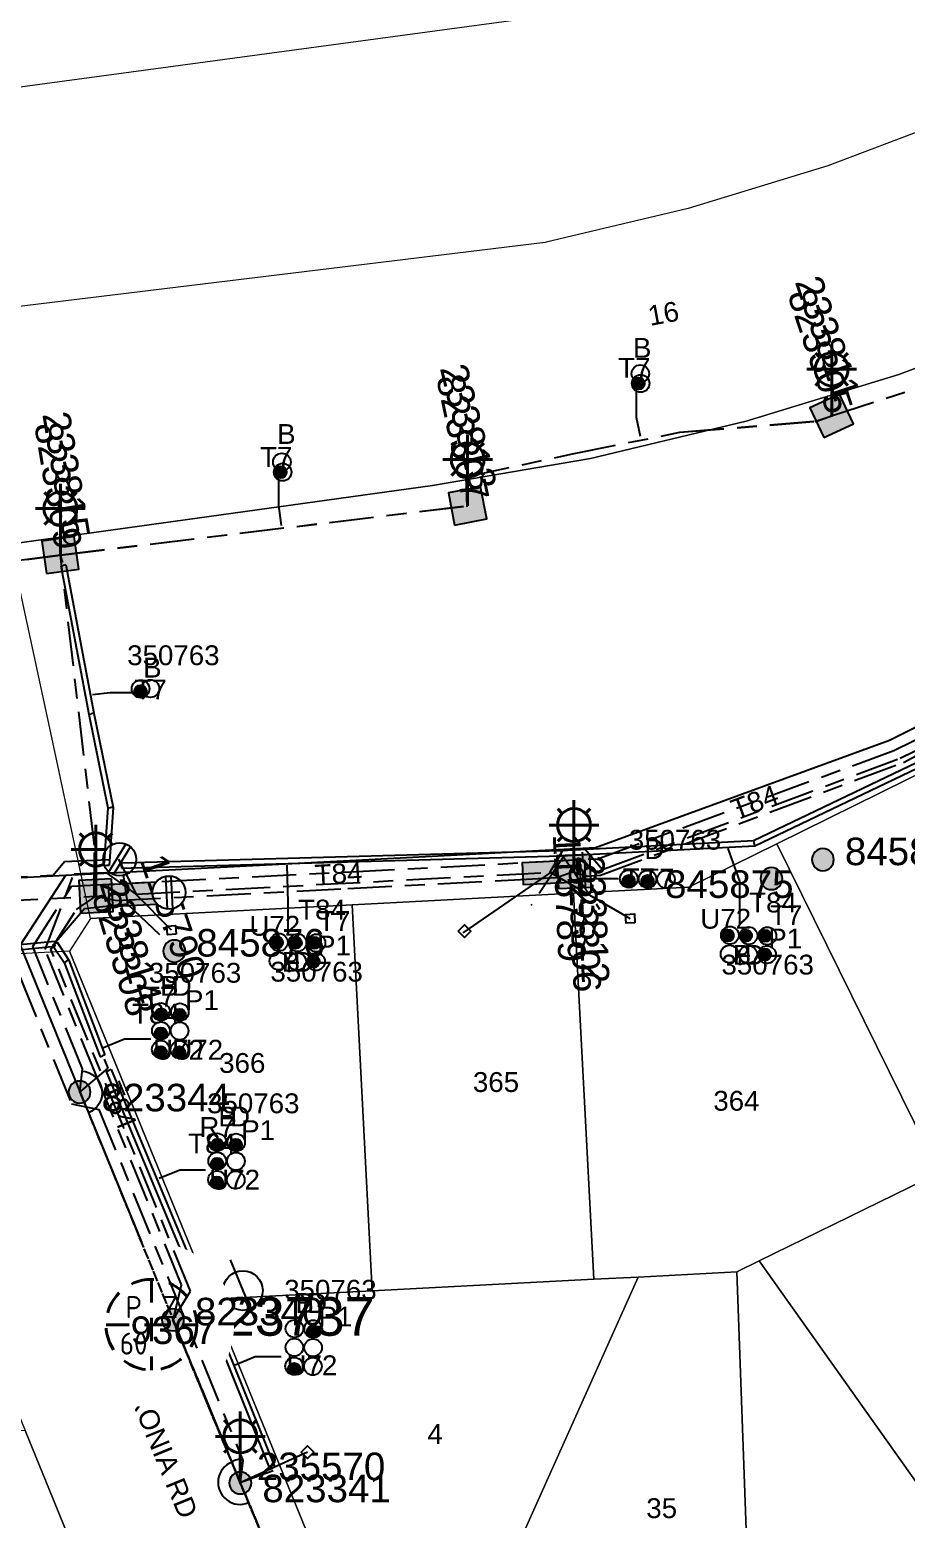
# Model space of a CAD drawing. Header units: metres. Extents: x 259786 to 261372, y 6264838 to 6265913.
# Drawn here: x 260282.4 to 260361.9, y 6265319.4 to 6265454.5 of the extents above; entities that cross this region are included whole.
import ezdxf
from ezdxf.enums import TextEntityAlignment as Align

# ---------------------------------------------------------------- set-up
doc = ezdxf.new("R2010")
doc.units = ezdxf.units.M
for name, pattern in [('Cable Exist OH', [1, 1, 0]), ('Cable Exist UG', [8.2, 4, -1.2, 1.8, -1.2]), ('Dash', [5, 3, -2])]:
    doc.linetypes.add(name, pattern=pattern)
doc.layers.get('0').update_dxf_attribs({"color": 6})
doc.layers.add('Cadastre Land Parcels_SP_EXT', color=9, linetype='Continuous', lineweight=5)
doc.layers.add('Cadastre Roads_SP_EXT', color=9, linetype='Continuous', lineweight=5)
for name, color, linetype in [('Duct_SP_EXT', 7, 'Continuous'), ('Equip_LV_EXT', 7, 'Continuous'), ('Equip_SL_EXT', 7, 'Continuous'), ('Equip_SP_HV_EXT', 7, 'Continuous'), ('Equip_SP_SL_EXT', 7, 'Continuous'), ('Mains_HV_EXT', 7, 'Continuous'), ('Mains_LV_EXT', 7, 'Continuous'), ('Mains_SL_EXT', 7, 'Continuous'), ('Services_SP_EXT', 7, 'Continuous'), ('SupportsOH_SP_TR_HV_LV_SL_EXT', 7, 'Continuous'), ('SupportsUG_SP_LV_EXT', 7, 'Continuous'), ('SupportsUG_SP_LV_SL_EXT', 7, 'Continuous'), ('Trench_SP_EXT', 7, 'Continuous')]:
    doc.layers.add(name, color=color, linetype=linetype)
doc.styles.add('COLUMN_LABEL', font='arial.ttf')
doc.styles.add('HVSW_LABEL', font='arial.ttf')
doc.styles.add('iecARIAL', font='arial.ttf', dxfattribs={"height": 2})
doc.styles.add('IESYMBOL1', font='isocp.shx')
doc.styles.add('POLE_LABEL', font='arial.ttf')
doc.styles.add('SLCP_LABEL', font='arial.ttf', dxfattribs={"height": 3.5})
doc.styles.get("Standard").update_dxf_attribs({"font": 'arial.ttf'})
doc.linetypes.add('Cable E UG', pattern='A,6,-0.5,["E",Standard,S=1.7,R=0,X=0.5,Y=-1],-2.9', length=9.4)

# ---------------------------------------------------------------- blocks, each defined once
blk = doc.blocks.new('COLUMN_EXT')
blk.add_hatch(color=256).paths.add_polyline_path([(-1.49, 1.48), (-1.49, -1.49), (1.48, -1.49), (1.48, 1.48)])
blk.add_lwpolyline([(-1.49, -1.49), (1.48, -1.49), (1.48, 1.48), (-1.49, 1.48)], close=True)
for tag, height, style, flags, p in [('ASSET_NUM', 2.5, 'COLUMN_LABEL', 8, (2, 2)), ('STRUCTURE_PLANT_NUMBER', 0.2, 'POLE_LABEL', 9, (1.81, 0.03)), ('STREET_CODE', 0.2, 'COLUMN_LABEL', 9, (1.81, -0.2))]:
    blk.add_attdef(tag, text='', height=height, dxfattribs=dict(style=style, flags=flags)).set_placement(p, align=Align.MIDDLE_LEFT)
at = {"flags": 9}
for tag, p in [('COLUMN_TYPE', (1.81, -0.4)), ('OWNED_BY', (1.81, -0.6)), ('STATE', (1.81, -0.8)), ('USAGE', (1.81, -1)), ('LEGEND', (1.81, -1.2)), ('LOCATION', (1.81, -1.4)), ('STREETNAME', (1.81, -1.6)), ('SUBURB', (1.81, -1.8)), ('NOTES', (1.81, -2))]:
    blk.add_attdef(tag, text='', height=0.2, dxfattribs=at).set_placement(p, align=Align.MIDDLE_LEFT)
at = {"flags": 1}
blk.add_attdef('Z', (1.81, -2.35), '', height=0.2, dxfattribs=at)
blk = doc.blocks.new('PILLAR_EXT')
blk.add_hatch(color=256).paths.add_polyline_path([(-2.475, 0.99), (-2.475, -0.99), (2.475, -0.99), (2.475, 0.99)])
blk.add_lwpolyline([(-2.475, -0.99), (2.475, -0.99), (2.475, 0.99), (-2.475, 0.99)], close=True)
at = {"style": 'iecARIAL', "flags": 8}
blk.add_attdef('ASSET_NUM', (1.5, 3.5), '', height=2.5, dxfattribs=at)
for tag, p, flags in [('OWNED_BY', (0, -0.2), 9), ('STATE', (0, -0.4), 9), ('SUPPORT_TYPE', (0, -0.6), 9), ('USAGE', (0, -0.8), 9), ('LEGEND', (0, -1), 9), ('LOCATION', (0, -1.2), 9), ('NOTES', (0, -1.4), 9), ('STREETNAME', (0, -1.8), 9), ('SUBURB', (0, -2), 1), ('PARENT', (0, -1.6), 9)]:
    blk.add_attdef(tag, p, '', height=0.2, dxfattribs=dict(flags=flags))
blk = doc.blocks.new('DUCT_EXT')
blk.add_circle((0, 0.8), 0.8)
at = {"flags": 1}
blk.add_attdef('Z', (0, 0), '', height=0.2, dxfattribs=at)
at = {"flags": 9}
for tag, p in [('DUCT_CODE', (0, 0)), ('XSECT_TYPE', (0, -0.2)), ('STATE', (0, -0.6)), ('FB_REFERENCE', (0, -0.4)), ('NOTES', (0, -0.8))]:
    blk.add_attdef(tag, text='', height=0.2, dxfattribs=at).set_placement(p, align=Align.MIDDLE_LEFT)
blk = doc.blocks.new('SL_LANTERN_EXT')
at = {"lineweight": 40}
for p, q in [((-1.46, 5.68), (-1.06, 5.28)), ((0, 1.97), (0, 6.47)), ((1.46, 5.68), (1.06, 5.28)), ((-2.25, 4.22), (2.25, 4.22)), ((-1.46, 2.76), (-1.06, 3.16)), ((0, 0), (0, 2.72)), ((1.46, 2.76), (1.06, 3.16))]:
    blk.add_line(p, q, dxfattribs=at)
blk.add_circle((0, 4.22), 1.5, dxfattribs=at)
at = {"style": 'iecARIAL', "flags": 8}
blk.add_attdef('ASSET_NUM', (1.5, 1.5), '', height=2.5, dxfattribs=at)
for tag, p, height, flags in [('CONSTRUCTED_VOLTAGE', (0.98, -0.65), 0.2, 9), ('CONTROL_TYPE', (0.98, -0.85), 0.2, 9), ('LANTERN_PURPOSE', (0.98, -1.05), 0.2, 9), ('LANTERN_TYPE', (0.98, -1.25), 0.2, 9), ('NO_PHASES', (0.98, -1.45), 0.2, 9), ('LNUMBER', (2.18, -3.25), 2.5, 8), ('OPERATING_VOLTAGE', (0.98, -1.65), 0.2, 9), ('ORIENTATION', (0.98, -1.85), 0.2, 9), ('OWNED_BY', (0.98, -2.05), 0.2, 9), ('STATE', (0.98, -2.25), 0.2, 9), ('USAGE', (0.98, -2.45), 0.2, 9), ('CEXIST', (0.98, -2.65), 0.2, 9), ('CNEW', (0.98, -2.85), 0.2, 9), ('CNUMBER', (0.98, -3.05), 0.2, 9), ('CREMOVE', (0.98, -3.25), 0.2, 9), ('CREPLACE', (0.98, -3.45), 0.2, 9), ('LKINGHEIGHT', (0.98, -3.65), 0.2, 9), ('LBRACKET', (0.98, -3.85), 0.2, 9), ('LBRACKETVOCAB', (0.98, -4.05), 0.2, 9), ('LCATEGORY', (0.98, -4.25), 0.2, 9), ('LCHARGE1', (0.98, -4.45), 0.2, 9), ('LCHARGE1PERCENT', (0.98, -4.65), 0.2, 9), ('LCHARGE2', (0.98, -4.85), 0.2, 9), ('LCHARGE2PERCENT', (0.98, -5.05), 0.2, 9), ('LCHARGE3', (0.98, -5.25), 0.2, 9), ('LCHARGE3PERCENT', (0.98, -5.45), 0.2, 9), ('LEXIST', (0.98, -5.65), 0.2, 9), ('LLAMP', (0.98, -5.85), 0.2, 9), ('LLAMPVOCAB', (0.98, -6.05), 0.2, 9), ('LMAST', (0.98, -6.25), 0.2, 9), ('LMASTVOCAB', (0.98, -6.45), 0.2, 9), ('LNEW', (0.98, -6.65), 0.2, 9), ('LANTNUMBER', (0.98, -6.85), 0.2, 9), ('LOUTREACH', (0.98, -7.25), 0.2, 9), ('LOUTREACHVOCAB', (0.98, -7.45), 0.2, 9), ('LRATECODE', (0.98, -7.65), 0.2, 9), ('LREMOVE', (0.98, -7.85), 0.2, 9), ('LREPLACE', (0.98, -8.05), 0.2, 9), ('LTYPE', (0.98, -8.25), 0.2, 9), ('STREETNAME', (0.98, -9.25), 0.2, 9), ('SUBURB', (0.98, -9.45), 0.2, 1), ('LTYPEVOCAB', (0.98, -8.45), 0.2, 9), ('LEGEND', (0.98, -8.65), 0.2, 9), ('LOCATION', (0.98, -8.85), 0.2, 9), ('NOTES', (0.98, -9.05), 0.2, 9)]:
    blk.add_attdef(tag, p, '', height=height, dxfattribs=dict(flags=flags))
blk = doc.blocks.new('CCP_EXT')
at = {"flags": 9}
for tag, p in [('LEGEND', (0, -1.4)), ('STATE', (0, -1.8)), ('LIFE_SUPPORT', (0, -1.6)), ('NOTES', (0, -2))]:
    blk.add_attdef(tag, text='', height=0.2, dxfattribs=at).set_placement(p, align=Align.MIDDLE_LEFT)
blk.add_wipeout([(0, 0.57), (0.57, 0), (0, -0.57), (-0.57, 0)])
blk.add_lwpolyline([(-0.57, 0), (0, 0.57), (0.57, 0), (0, -0.57), (-0.57, 0)])
at = {"flags": 1}
blk.add_attdef('Z', (0, 0), '', height=0.2, dxfattribs=at)
at = {"flags": 9}
for tag, p in [('CCP_TYPE', (0, 0)), ('CONSTRUCTED_VOLTAGE', (0, -0.2)), ('OPERATING_VOLTAGE', (0, -0.6)), ('ORIENTATION', (0, -0.8)), ('OWNED_BY', (0, -1)), ('NO_PHASES', (0, -0.4)), ('USAGE', (0, -1.2))]:
    blk.add_attdef(tag, text='', height=0.2, dxfattribs=at).set_placement(p, align=Align.MIDDLE_LEFT)
blk = doc.blocks.new('POLE_EXT')
blk.add_hatch(color=256).paths.add_polyline_path([(-1, 0, 1), (1, 0, 1)])
blk.add_lwpolyline([(-1, 0, 1), (1, 0, 1)], format="xyb", close=True)
for tag, height, flags, p in [('pNumber', 2.5, 8, (-17.84, 2.07)), ('OWNED_BY', 0.2, 9, (1.35, -0.4)), ('SPECIAL_USE', 0.2, 9, (1.35, -0.8)), ('STATE', 0.2, 9, (1.35, -1)), ('cLV', 0.2, 9, (1.35, -1.4)), ('PARENT', 0.2, 9, (1.35, -0.6)), ('USAGE', 0.2, 9, (1.35, -1.2)), ('hDepth', 0.2, 9, (1.35, -1.6)), ('hDia', 0.2, 9, (1.35, -1.8)), ('cHV', 0.2, 9, (1.35, -2)), ('LBRACKET', 0.2, 9, (1.35, -2.2)), ('LExisting', 0.2, 9, (1.35, -2.4)), ('LANTNUMBER', 0.2, 9, (1.35, -2.6)), ('LOther', 0.2, 9, (1.35, -2.8)), ('cLinedev', 0.2, 9, (1.35, -3.4)), ('pExisting', 0.2, 9, (1.35, -3.8)), ('LRemove', 0.2, 9, (1.35, -3)), ('LEGEND', 0.2, 9, (1.35, -3.2)), ('LOCATION', 0.2, 9, (1.35, -3.6)), ('PFNUMBER', 0.2, 9, (1.35, -4)), ('pFooting', 0.2, 9, (1.35, -4.4)), ('pNew', 0.2, 9, (1.35, -4.6)), ('pRelocate', 0.2, 9, (1.35, -5)), ('pRemove', 0.2, 9, (1.35, -5.2)), ('pReplace', 0.2, 9, (1.35, -5.4)), ('NEWPFNUMBER', 0.2, 9, (1.35, -4.2)), ('pStay', 0.2, 9, (1.35, -5.6)), ('pType', 0.2, 9, (1.35, -5.8)), ('cspan', 0.2, 9, (1.35, -6)), ('STREETNAME', 0.2, 9, (1.35, -6.2)), ('SUBURB', 0.2, 9, (1.35, -6.4)), ('NOTES', 0.2, 9, (1.35, -6.6)), ('MAINTAINED_BY', 0.2, 9, (1.36, -6.81)), ('OPERATED_BY', 0.2, 9, (1.36, -7.01))]:
    blk.add_attdef(tag, text='', height=height, dxfattribs=dict(flags=flags)).set_placement(p, align=Align.MIDDLE_LEFT)
at = {"style": 'POLE_LABEL'}
for tag, height, flags, p in [('ASSET_NUM', 2.5, 8, (2, 2)), ('STRUCTURE_PLANT_NUMBER', 0.2, 9, (1.35, 0.03)), ('STREET_CODE', 0.2, 9, (1.35, -0.2))]:
    blk.add_attdef(tag, text='', height=height, dxfattribs=dict(at, flags=flags)).set_placement(p, align=Align.MIDDLE_LEFT)
at = {"flags": 1}
blk.add_attdef('Z', (1.35, -7.33), '', height=0.2, dxfattribs=at)
blk = doc.blocks.new('LV_UG_LINKS_CLOSED_EXT')
blk.add_wipeout([(-1.06, 1.06), (-1.18, 0.92), (-1.29, 0.76), (-1.37, 0.59), (-1.43, 0.42), (-1.48, 0.23), (-1.49, 0.05), (-1.49, -0.14), (-1.46, -0.33), (-1.41, -0.51), (-1.33, -0.68), (-1.24, -0.84), (-1.12, -0.99), (-0.99, -1.12), (-0.84, -1.24), (-0.68, -1.33), (-0.51, -1.41), (-0.33, -1.46), (-0.14, -1.49), (0.05, -1.49), (0.23, -1.48), (0.42, -1.43), (0.59, -1.37), (0.76, -1.29), (0.92, -1.18), (1.06, -1.06), (1.18, -0.92), (1.29, -0.76), (1.37, -0.59), (1.43, -0.42), (1.48, -0.23), (1.49, -0.05), (1.49, 0.14), (1.46, 0.33), (1.41, 0.51), (1.33, 0.68), (1.24, 0.84), (1.12, 0.99), (0.99, 1.12), (0.84, 1.24), (0.68, 1.33), (0.51, 1.41), (0.33, 1.46), (0.14, 1.49), (-0.05, 1.49), (-0.23, 1.48), (-0.42, 1.43), (-0.59, 1.37), (-0.76, 1.29), (-0.92, 1.18)])
for p, q in [((-0.25, -1.48), (-0.25, 1.48)), ((0.25, -1.48), (0.25, 1.48))]:
    blk.add_line(p, q)
blk.add_circle((0, 0), 1.5)
at = {"flags": 9}
for tag, p in [('ACTUAL_STATUS', (0, 0)), ('CONSTRUCTED_VOLTAGE', (0, -0.2)), ('OPERATING_VOLTAGE', (0, -0.6)), ('ORIENTATION', (0, -0.8)), ('STATE', (0, -1)), ('SWITCH_TYPE', (0, -1.2)), ('NO_PHASES', (0, -0.4)), ('USAGE', (0, -1.4)), ('NOTES', (0, -1.6))]:
    blk.add_attdef(tag, text='', height=0.2, dxfattribs=at).set_placement(p, align=Align.MIDDLE_LEFT)
at = {"flags": 1}
blk.add_attdef('Z', (0, 0), '', height=0.2, dxfattribs=at)
blk = doc.blocks.new('HV_ABS_CLOSED_EXT')
blk.add_line((-3, 6.87), (3, 6.87))
blk.add_circle((0, 6.87), 1.8)
at = {"style": 'HVSW_LABEL'}
for tag, height, flags, p in [('ASSET_NUM', 3.5, 8, (2, 2)), ('STREET_CODE', 0.2, 9, (0, -0.2))]:
    blk.add_attdef(tag, text='', height=height, dxfattribs=dict(at, flags=flags)).set_placement(p, align=Align.MIDDLE_LEFT)
at = {"flags": 1}
blk.add_attdef('Z', (0, 0), '', height=0.2, dxfattribs=at)
at = {"flags": 9}
for tag, p in [('ACTUAL_STATUS', (0, -0.4)), ('CONSTRUCTED_VOLTAGE', (0, -0.6)), ('OPERATING_VOLTAGE', (0, -1)), ('ORIENTATION', (0, -1.2)), ('OWNED_BY', (0, -1.4)), ('NO_PHASES', (0, -0.8)), ('STATE', (0, -1.6)), ('SWITCH_TYPE', (0, -1.8)), ('STREETNAME', (0, -2.6)), ('SUBURB', (0, -2.8)), ('USAGE', (0, -2)), ('LEGEND', (0, -2.2)), ('LOCATION', (0, -2.4)), ('NOTES', (0, -3))]:
    blk.add_attdef(tag, text='', height=0.2, dxfattribs=at).set_placement(p, align=Align.MIDDLE_LEFT)
blk = doc.blocks.new('CABLE_LARGE_EXT')
h = blk.add_hatch(color=256)
edge = h.paths.add_edge_path()
edge.add_arc((0, 0.55), 0.55, 0, 360)
blk.add_circle((0, 0.55), 0.55)
at = {"flags": 1}
blk.add_attdef('Z', (0, 0), '', height=0.2, dxfattribs=at)
at = {"flags": 9}
for tag, p in [('COND_CODE', (0, 0)), ('STATE', (0, -0.4)), ('XSECT_SIZE', (0, -0.6)), ('FB_REFERENCE', (0, -0.2)), ('NOTES', (0, -0.8))]:
    blk.add_attdef(tag, text='', height=0.2, dxfattribs=at).set_placement(p, align=Align.MIDDLE_LEFT)
blk = doc.blocks.new('SLCP_ZELL_EXT')
blk.add_wipeout([(-0.24, 7.5), (-0.71, 7.47), (-1.17, 7.41), (-1.64, 7.32), (-2.09, 7.21), (-2.54, 7.06), (-2.98, 6.89), (-3.41, 6.69), (-3.82, 6.46), (-4.22, 6.21), (-4.6, 5.93), (-4.96, 5.63), (-5.31, 5.31), (-5.63, 4.96), (-5.93, 4.6), (-6.21, 4.22), (-6.46, 3.82), (-6.69, 3.41), (-6.89, 2.98), (-7.06, 2.54), (-7.21, 2.09), (-7.32, 1.64), (-7.41, 1.17), (-7.47, 0.71), (-7.5, 0.24), (-7.5, -0.24), (-7.47, -0.71), (-7.41, -1.17), (-7.32, -1.64), (-7.21, -2.09), (-7.06, -2.54), (-6.89, -2.98), (-6.69, -3.41), (-6.46, -3.82), (-6.21, -4.22), (-5.93, -4.6), (-5.63, -4.96), (-5.31, -5.31), (-4.96, -5.63), (-4.6, -5.93), (-4.22, -6.21), (-3.82, -6.46), (-3.41, -6.69), (-2.98, -6.89), (-2.54, -7.06), (-2.09, -7.21), (-1.64, -7.32), (-1.17, -7.41), (-0.71, -7.47), (-0.24, -7.5), (0.24, -7.5), (0.71, -7.47), (1.17, -7.41), (1.64, -7.32), (2.09, -7.21), (2.54, -7.06), (2.98, -6.89), (3.41, -6.69), (3.82, -6.46), (4.22, -6.21), (4.6, -5.93), (4.96, -5.63), (5.31, -5.31), (5.63, -4.96), (5.93, -4.6), (6.21, -4.22), (6.46, -3.82), (6.69, -3.41), (6.89, -2.98), (7.06, -2.54), (7.21, -2.09), (7.32, -1.64), (7.41, -1.17), (7.47, -0.71), (7.5, -0.24), (7.5, 0.24), (7.47, 0.71), (7.41, 1.17), (7.32, 1.64), (7.21, 2.09), (7.06, 2.54), (6.89, 2.98), (6.69, 3.41), (6.46, 3.82), (6.21, 4.22), (5.93, 4.6), (5.63, 4.96), (5.31, 5.31), (4.96, 5.63), (4.6, 5.93), (4.22, 6.21), (3.82, 6.46), (3.41, 6.69), (2.98, 6.89), (2.54, 7.06), (2.09, 7.21), (1.64, 7.32), (1.17, 7.41), (0.71, 7.47), (0.24, 7.5)])
at = {"linetype": 'Dash', "lineweight": 40, "ltscale": 0.7}
for p, q in [((0, 4.11), (0, -4.11)), ((-4.11, 0), (4.11, 0))]:
    blk.add_line(p, q, dxfattribs=at)
blk.add_circle((0, 0), 4.11, dxfattribs=at)
at = {"lineweight": 40, "style": 'IESYMBOL1'}
for s, p in [('P', (-1.6, 0)), ('Z', (1.7, 0)), ('60', (-1.61, -3.31))]:
    blk.add_text(s, height=2, dxfattribs=at).set_placement(p, align=Align.BOTTOM_CENTER)
at = {"style": 'SLCP_LABEL'}
for tag, height, flags, p in [('ASSET_NUM', 2.5, 8, (2, 2)), ('STREET_CODE', 0.2, 9, (0, -0.2))]:
    blk.add_attdef(tag, text='', height=height, dxfattribs=dict(at, flags=flags)).set_placement(p, align=Align.MIDDLE_LEFT)
at = {"flags": 1}
blk.add_attdef('Z', (0, 0), '', height=0.2, dxfattribs=at)
at = {"flags": 9}
for tag, p in [('CONSTRUCTED_VOLTAGE', (0, -0.4)), ('CONTROL_TYPE', (0, -0.6)), ('OPERATING_VOLTAGE', (0, -1)), ('ORIENTATION', (0, -1.2)), ('OWNED_BY', (0, -1.4)), ('NO_PHASES', (0, -0.8)), ('STATE', (0, -2)), ('USAGE', (0, -1.6)), ('LOCATION', (0, -1.8)), ('NOTES', (0, -2.2))]:
    blk.add_attdef(tag, text='', height=0.2, dxfattribs=at).set_placement(p, align=Align.MIDDLE_LEFT)

msp = doc.modelspace()

# ---------------------------------------------------------------- linework, layer by layer
at = {"layer": 'Cadastre Land Parcels_SP_EXT', "linetype": 'Continuous'}
for points in [[(260728.58, 6265625.76), (260666.01, 6265611.21), (260658.79, 6265611.3), (260585.55, 6265595.04), (260501.64, 6265548.29), (260464.56, 6265520.56), (260441.42, 6265503.27), (260388.53, 6265463.84), (260364.38, 6265445.83), (260354.77, 6265442.21), (260342.12, 6265438.34), (260329.23, 6265435.28), (260329.14, 6265435.26), (260202.62, 6265419.86), (259994.13, 6265394.46)], [(260078.49, 6265379.06), (260203.24, 6265397.05), (260208.67, 6265397.83), (260222.55, 6265399.84), (260237.85, 6265402.02), (260241.65, 6265402.54), (260280.56, 6265407.9), (260318.93, 6265413.22), (260333.24, 6265415.67), (260347.36, 6265419.03), (260361.23, 6265423.27), (260374.82, 6265428.39), (260388.05, 6265434.37), (260414.85, 6265447.36), (260485.32, 6265499.77), (260496.37, 6265486.65), (260516.41, 6265496.57), (260502.62, 6265512.21), (260550.16, 6265543.08), (260585.81, 6265556.8), (260632.08, 6265565.31)]]:
    msp.add_lwpolyline(points, dxfattribs=at)
for points in [[(260383.72, 6265360.12), (260369.03, 6265390.01), (260350.16, 6265380.72), (260364.88, 6265350.87), (260383.72, 6265360.12)], [(260364.88, 6265350.87), (260350.16, 6265380.72), (260342.17, 6265376.79), (260331.72, 6265376.23), (260333.54, 6265341.22), (260337.58, 6265341.41), (260346.54, 6265341.89), (260348.54, 6265342.87), (260364.88, 6265350.87)], [(260333.54, 6265341.22), (260331.72, 6265376.23), (260311.62, 6265375.17), (260313.44, 6265340.17), (260333.54, 6265341.22)], [(260313.44, 6265340.17), (260311.62, 6265375.17), (260287.88, 6265373.94), (260285.98, 6265370.96), (260298.89, 6265339.4), (260313.44, 6265340.17)], [(260376.42, 6265303.65), (260391.04, 6265314.06), (260364.88, 6265350.87), (260348.54, 6265342.87), (260376.42, 6265303.65)], [(260348.36, 6265290.98), (260370.44, 6265299.4), (260376.42, 6265303.65), (260348.54, 6265342.87), (260346.54, 6265341.89), (260348.36, 6265290.98)], [(260320.75, 6265303.92), (260337.58, 6265341.41), (260333.54, 6265341.22), (260313.44, 6265340.17), (260298.89, 6265339.4), (260310.52, 6265310.97), (260314.44, 6265306.87), (260320.75, 6265303.92)], [(260346.54, 6265341.89), (260337.58, 6265341.41), (260320.75, 6265303.92), (260348.36, 6265290.98), (260346.54, 6265341.89)], [(260299.24, 6265285.16), (260281.97, 6265327.49), (260268.79, 6265326.79), (260282.12, 6265281.38), (260297.37, 6265282.18), (260299.24, 6265285.16)]]:
    msp.add_lwpolyline(points, close=True, dxfattribs=at)
at = {"layer": 'Cadastre Roads_SP_EXT', "linetype": 'Continuous'}
msp.add_lwpolyline([(260441.42, 6265503.27), (260438.46, 6265513.86), (260435.57, 6265524.21), (260431.91, 6265521.48), (260424.09, 6265515.64), (260416.51, 6265509.99), (260409.18, 6265504.52), (260401.83, 6265499.05), (260390.95, 6265490.92), (260380.04, 6265482.79), (260369.75, 6265481.42), (260359.48, 6265480.04), (260349.2, 6265478.66), (260338.93, 6265477.28), (260322.01, 6265475.01), (260305.09, 6265472.74), (260288.17, 6265470.47), (260271.25, 6265468.2), (260254.33, 6265465.93), (260239.37, 6265463.92), (260241.38, 6265454.14), (260243.41, 6265444.24), (260388.53, 6265463.84), (260441.42, 6265503.27)], close=True, dxfattribs=at)
at = {"layer": 'Duct_SP_EXT'}
for p, q in [((260285.18, 6265405.91), (260285.42, 6265405.96)), ((260285.18, 6265405.91), (260287.73, 6265392.47)), ((260285.65, 6265406), (260285.42, 6265405.96)), ((260285.65, 6265406), (260288.2, 6265392.56)), ((260287.73, 6265392.47), (260287.96, 6265392.51)), ((260287.73, 6265392.47), (260289.47, 6265383.98)), ((260288.2, 6265392.56), (260287.96, 6265392.51)), ((260288.2, 6265392.56), (260289.95, 6265384.01)), ((260348.03, 6265381), (260368.73, 6265390.91)), ((260348.15, 6265380.53), (260368.94, 6265390.48)), ((260289.47, 6265383.98), (260289.71, 6265383.99)), ((260289.95, 6265384.01), (260289.71, 6265383.99)), ((260330.58, 6265380.1), (260348.03, 6265381)), ((260330.58, 6265380.1), (260330.59, 6265379.86)), ((260330.59, 6265380.1), (260330.59, 6265379.86)), ((260330.6, 6265379.62), (260348.15, 6265380.53)), ((260348.03, 6265381), (260348.09, 6265380.76)), ((260348.15, 6265380.53), (260348.09, 6265380.76)), ((260330.6, 6265379.62), (260330.59, 6265379.86)), ((260330.6, 6265379.62), (260330.59, 6265379.86)), ((260332.3, 6265379.15), (260332.54, 6265379.16)), ((260332.33, 6265376.81), (260332.3, 6265379.15)), ((260332.78, 6265379.16), (260332.54, 6265379.16)), ((260332.81, 6265376.82), (260332.78, 6265379.16)), ((260332.33, 6265376.81), (260332.57, 6265376.81)), ((260332.81, 6265376.82), (260332.57, 6265376.81)), ((260275.03, 6265370.96), (260284.62, 6265371.89)), ((260275.08, 6265370.48), (260284.67, 6265371.41)), ((260284.45, 6265371.52), (260284.65, 6265371.65)), ((260284.45, 6265371.52), (260285.5, 6265369.94)), ((260284.62, 6265371.89), (260284.65, 6265371.65)), ((260284.85, 6265371.78), (260284.65, 6265371.65)), ((260284.67, 6265371.41), (260284.65, 6265371.65)), ((260284.85, 6265371.78), (260285.93, 6265370.16)), ((260285.5, 6265369.94), (260285.72, 6265370.05)), ((260285.5, 6265369.94), (260288.75, 6265361.39)), ((260285.93, 6265370.16), (260285.72, 6265370.05)), ((260285.93, 6265370.16), (260289.2, 6265361.56)), ((260288.75, 6265361.39), (260288.97, 6265361.47)), ((260289.2, 6265361.56), (260288.97, 6265361.47)), ((260289.32, 6265360.07), (260289.54, 6265360.16)), ((260289.32, 6265360.07), (260298.29, 6265338.5)), ((260289.76, 6265360.25), (260289.54, 6265360.16)), ((260289.76, 6265360.25), (260298.74, 6265338.68)), ((260298.29, 6265338.5), (260298.52, 6265338.59)), ((260298.43, 6265338.24), (260298.65, 6265338.33)), ((260298.43, 6265338.24), (260304.17, 6265323.98)), ((260298.74, 6265338.68), (260298.52, 6265338.59)), ((260298.87, 6265338.42), (260298.65, 6265338.33)), ((260298.87, 6265338.42), (260304.62, 6265324.16)), ((260304.17, 6265323.98), (260304.4, 6265324.07)), ((260304.62, 6265324.16), (260304.4, 6265324.07))]:
    msp.add_line(p, q, dxfattribs=at)
for points in [[(260337.4, 6265421.67), (260337.4, 6265419.4), (260337.77, 6265417.67)], [(260304.93, 6265413.63), (260304.93, 6265411.4), (260305.18, 6265409.57)], [(260291.72, 6265394.39), (260289.66, 6265394.39), (260288.07, 6265394.22)], [(260346.8, 6265373.37), (260346.8, 6265377.32), (260345.75, 6265380.27)], [(260305.83, 6265372.55), (260305.83, 6265375.37), (260305.73, 6265378.77)], [(260335.77, 6265377.52), (260333.77, 6265377.52), (260332.65, 6265377.47)], [(260293.36, 6265362.99), (260290.97, 6265362.99), (260289.07, 6265362.2)], [(260298.31, 6265351.1), (260295.98, 6265351.1), (260294.11, 6265350.34)], [(260305.18, 6265334.18), (260302.84, 6265334.18), (260301.01, 6265333.43)]]:
    msp.add_lwpolyline(points, dxfattribs=at)
at = {"layer": 'Mains_HV_EXT', "linetype": 'Cable E UG'}
for points in [[(260285.61, 6265377.83), (260260.35, 6265376.51), (260249.83, 6265376.11), (260243.32, 6265375.69), (260227.47, 6265373.62), (260209.37, 6265371.14), (260194.54, 6265369), (260056.23, 6265349.38), (260043.79, 6265347.62), (259915.08, 6265329.69), (259906.59, 6265328.61)], [(260285.61, 6265377.83), (260281.51, 6265371.5), (260286.13, 6265360.16), (260286.89, 6265358.3)], [(260286.89, 6265358.3), (260300.39, 6265325.4)], [(260300.39, 6265325.4), (260301.47, 6265322.78)]]:
    msp.add_lwpolyline(points, dxfattribs=at)
at = {"layer": 'Mains_HV_EXT', "linetype": 'Continuous'}
for points in [[(260287.11, 6265360.1, -0.8013), (260287.69, 6265356.31)], [(260300.71, 6265324.64, -0.275158), (260301.7, 6265324.82)], [(260300.71, 6265324.63, 1.008704), (260302.23, 6265320.95)]]:
    msp.add_lwpolyline(points, format="xyb", dxfattribs=at)
at = {"layer": 'Mains_HV_EXT', "linetype": 'Cable Exist OH'}
msp.add_lwpolyline([(260301.48, 6265322.74), (260319.03, 6265280.83)], dxfattribs=at)
at = {"layer": 'Mains_LV_EXT', "linetype": 'Cable Exist UG'}
msp.add_lwpolyline([(260329.55, 6265378.11), (260330.77, 6265380.16), (260332.77, 6265380.23), (260334.33, 6265378.37), (260361.33, 6265388.48), (260364.02, 6265389.79), (260364.29, 6265391.93), (260366.3, 6265392.86), (260368.17, 6265391.82)], dxfattribs=at)
at = {"layer": 'Mains_LV_EXT', "linetype": 'Cable Exist OH'}
msp.add_lwpolyline([(260319.03, 6265280.83), (260301.48, 6265322.74)], dxfattribs=at)
at = {"layer": 'Mains_SL_EXT', "linetype": 'Cable Exist UG'}
msp.add_lwpolyline([(260355.12, 6265419.52), (260371.41, 6265424.82), (260371.41, 6265424.82, 0.039585), (260406.87, 6265441.25)], format="xyb", dxfattribs=at)
for points in [[(260322.06, 6265411.26), (260321.97, 6265414), (260331.61, 6265416.08), (260341.36, 6265418.03), (260353.59, 6265419.01), (260355.13, 6265419.53)], [(260285.18, 6265406.92), (260322.1, 6265411.36)], [(260285.16, 6265406.9), (260257.7, 6265403.26)], [(260331.7, 6265378.17), (260332.98, 6265377.77), (260332.98, 6265377.77), (260334.16, 6265377.85), (260361.64, 6265388.09), (260364.8, 6265389.77), (260366.04, 6265390.71)], [(260259.8, 6265374.48), (260279.1, 6265375.49), (260288.38, 6265375.97)]]:
    msp.add_lwpolyline(points, dxfattribs=at)
at = {"layer": 'Mains_SL_EXT', "linetype": 'Cable Exist OH'}
msp.add_lwpolyline([(260301.48, 6265322.74), (260319.03, 6265280.83)], dxfattribs=at)
at = {"layer": 'Trench_SP_EXT', "linetype": 'Cable Exist UG'}
msp.add_lwpolyline([(260355.12, 6265419.52), (260371.41, 6265424.82), (260371.41, 6265424.82, 0.039585), (260406.87, 6265441.25)], format="xyb", dxfattribs=at)
for points in [[(260322.1, 6265411.36), (260321.97, 6265414), (260331.61, 6265416.08), (260341.36, 6265418.03), (260341.36, 6265418.03), (260353.88, 6265419.08), (260353.88, 6265419.08), (260355.12, 6265419.52)], [(260285.16, 6265406.9), (260322.11, 6265411.38)], [(260257.7, 6265403.26), (260285.16, 6265406.9)], [(260285.37, 6265406.23), (260285.16, 6265406.9)], [(260289.32, 6265378.71), (260290.7, 6265378.76)], [(260330.81, 6265379.54), (260327.84, 6265375.1)], [(260330.81, 6265379.54), (260334.08, 6265374.77)], [(260332.55, 6265379.28), (260332.53, 6265379.96)], [(260290.72, 6265378.73), (260291.24, 6265375.24)], [(260291.24, 6265375.24), (260287.35, 6265374.82), (260284.65, 6265371.65)], [(260289.13, 6265361.17), (260289.47, 6265360.37), (260286.89, 6265358.19)], [(260298.65, 6265338.33), (260295.38, 6265337.51)], [(260301.47, 6265322.78), (260304.46, 6265323.88)]]:
    msp.add_lwpolyline(points, dxfattribs=at)

# ---------------------------------------------------------------- block references
at = {"layer": 'Duct_SP_EXT'}
for name, p, rotation in [('DUCT_EXT', (260336.97, 6265423.35), 269.9999999999998), ('DUCT_EXT', (260337, 6265422.46), 269.8653190679388), ('CABLE_LARGE_EXT', (260337.05, 6265422.46), 270.0744268379466), ('DUCT_EXT', (260304.45, 6265415.34), 269.5220505876142), ('DUCT_EXT', (260304.52, 6265414.42), 269.8653190679388), ('CABLE_LARGE_EXT', (260304.57, 6265414.42), 270.0744268379466), ('DUCT_EXT', (260292.42, 6265393.96), 359.2003995507275), ('CABLE_LARGE_EXT', (260292.41, 6265394), 359.2003995507275), ('DUCT_EXT', (260336.71, 6265376.73), 359.2996432431933), ('CABLE_LARGE_EXT', (260336.71, 6265376.79), 359.3005066863147), ('DUCT_EXT', (260338.41, 6265376.7), 359.2996432431933), ('CABLE_LARGE_EXT', (260338.42, 6265376.79), 359.2029013505033), ('DUCT_EXT', (260340.1, 6265376.68), 359.998337809432), ('DUCT_EXT', (260304.18, 6265371.79), 268.8920569451788), ('CABLE_LARGE_EXT', (260304.24, 6265371.77), 268.8920569451788), ('DUCT_EXT', (260305.88, 6265371.75), 268.8920569451788), ('CABLE_LARGE_EXT', (260305.95, 6265371.75), 268.8920569451788), ('DUCT_EXT', (260307.58, 6265371.73), 268.8920569451788), ('CABLE_LARGE_EXT', (260307.63, 6265371.73), 268.8920567951298), ('DUCT_EXT', (260345.1, 6265372.43), 268.8920569451788), ('CABLE_LARGE_EXT', (260345.15, 6265372.41), 268.8920569451788), ('DUCT_EXT', (260346.8, 6265372.39), 268.8920569451788), ('CABLE_LARGE_EXT', (260346.8, 6265372.39), 268.8920569451788), ('DUCT_EXT', (260348.5, 6265372.37), 268.8920569451788), ('CABLE_LARGE_EXT', (260348.53, 6265372.37), 268.8920567951298), ('DUCT_EXT', (260304.14, 6265370.09), 268.8920569451788), ('DUCT_EXT', (260305.84, 6265370.05), 268.8920569451788), ('DUCT_EXT', (260307.55, 6265370.03), 268.8920569451788), ('DUCT_EXT', (260345.06, 6265370.73), 268.8920569451788), ('DUCT_EXT', (260346.76, 6265370.69), 268.8920569451788), ('DUCT_EXT', (260348.47, 6265370.67), 268.8920569451788), ('CABLE_LARGE_EXT', (260348.51, 6265370.67), 269.9999999999998), ('CABLE_LARGE_EXT', (260307.57, 6265370.04), 269.9999999999998), ('DUCT_EXT', (260294.28, 6265364.67), 359.2003995507275), ('CABLE_LARGE_EXT', (260294.28, 6265364.67), 359.2003995507275), ('DUCT_EXT', (260295.98, 6265364.64), 359.2003995507275), ('CABLE_LARGE_EXT', (260295.98, 6265364.64), 0.5798966962404514), ('DUCT_EXT', (260294.26, 6265362.96), 359.2003995507275), ('DUCT_EXT', (260295.96, 6265362.94), 359.2003995507275), ('DUCT_EXT', (260294.24, 6265361.26), 359.2003995507275), ('DUCT_EXT', (260295.94, 6265361.24), 359.2003995507275), ('CABLE_LARGE_EXT', (260294.24, 6265361.26), 359.2003995507275), ('DUCT_EXT', (260299.39, 6265352.85), 359.2003995507275), ('DUCT_EXT', (260301.09, 6265352.82), 359.2003995507275), ('CABLE_LARGE_EXT', (260299.39, 6265352.85), 359.2003995507275), ('CABLE_LARGE_EXT', (260301.08, 6265352.85), 0.5798966962404514), ('DUCT_EXT', (260299.37, 6265351.14), 359.2003995507275), ('CABLE_LARGE_EXT', (260299.37, 6265351.14), 359.2003995507275), ('DUCT_EXT', (260301.07, 6265351.12), 359.2003995507275), ('DUCT_EXT', (260299.35, 6265349.44), 359.2003995507275), ('DUCT_EXT', (260301.05, 6265349.42), 359.2003995507275), ('DUCT_EXT', (260306.38, 6265335.93), 359.2003995507275), ('DUCT_EXT', (260308.08, 6265335.91), 359.2003995507275), ('CABLE_LARGE_EXT', (260308.1, 6265335.94), 0.5798966962404514), ('DUCT_EXT', (260306.37, 6265334.23), 359.2003995507275), ('DUCT_EXT', (260308.07, 6265334.21), 359.2003995507275), ('DUCT_EXT', (260306.35, 6265332.53), 359.2003995507275), ('CABLE_LARGE_EXT', (260306.35, 6265332.53), 359.2003995507275), ('DUCT_EXT', (260308.05, 6265332.51), 359.2003995507275)]:
    msp.add_blockref(name, p, dxfattribs=dict(at, rotation=rotation))
for name, p in [('DUCT_EXT', (260293.32, 6265393.99)), ('CABLE_LARGE_EXT', (260294.26, 6265362.96)), ('CABLE_LARGE_EXT', (260295.94, 6265361.24)), ('CABLE_LARGE_EXT', (260299.35, 6265349.44))]:
    msp.add_blockref(name, p, dxfattribs=at)
at = {"layer": 'Equip_SP_HV_EXT'}
ref = msp.add_blockref('HV_ABS_CLOSED_EXT', (260295.35, 6265337.59), dxfattribs=dict(at, rotation=292.2495028019463))
ref.add_attrib('ASSET_NUM', '123737', dxfattribs={"layer": '0', "height": 3.5, "style": 'HVSW_LABEL'}).set_placement((260297.35, 6265337.84), align=Align.MIDDLE_LEFT)
at = {"layer": 'Equip_SP_SL_EXT'}
ref = msp.add_blockref('SL_LANTERN_EXT', (260355.13, 6265419.53), dxfattribs=at)
ref.add_attrib('ASSET_NUM', '233811', dxfattribs={"layer": '0', "height": 2.5, "rotation": 288.3673, "style": 'iecARIAL'}).set_placement((260356.63, 6265421.03), align=Align.MIDDLE_RIGHT)
ref = msp.add_blockref('SL_LANTERN_EXT', (260322.1, 6265411.36), dxfattribs=at)
ref.add_attrib('ASSET_NUM', '233813', dxfattribs={"layer": '0', "height": 2.5, "rotation": 284.0053, "style": 'iecARIAL'}).set_placement((260323.6, 6265412.86), align=Align.MIDDLE_RIGHT)
ref = msp.add_blockref('SL_LANTERN_EXT', (260285.16, 6265406.9), dxfattribs=at)
ref.add_attrib('ASSET_NUM', '233815', dxfattribs={"layer": '0', "height": 2.5, "rotation": 279.4804, "style": 'iecARIAL'}).set_placement((260286.66, 6265408.4), align=Align.MIDDLE_RIGHT)
ref = msp.add_blockref('SL_LANTERN_EXT', (260331.75, 6265378.19), dxfattribs=at)
ref.add_attrib('ASSET_NUM', '233812', dxfattribs={"layer": '0', "height": 2.5, "rotation": 272.352, "style": 'iecARIAL'}).set_placement((260333.25, 6265379.69), align=Align.MIDDLE_LEFT)
ref = msp.add_blockref('SL_LANTERN_EXT', (260288.38, 6265375.97), dxfattribs=at)
ref.add_attrib('ASSET_NUM', '233814', dxfattribs={"layer": '0', "height": 2.5, "rotation": 286.7868, "style": 'iecARIAL'}).set_placement((260289.88, 6265377.47), align=Align.MIDDLE_LEFT)
ref = msp.add_blockref('SL_LANTERN_EXT', (260301.48, 6265322.74), dxfattribs=at)
ref.add_attrib('ASSET_NUM', '235570', dxfattribs={"layer": '0', "height": 2.5, "style": 'iecARIAL'}).set_placement((260302.98, 6265324.24), align=Align.MIDDLE_LEFT)
at = {"layer": 'SupportsOH_SP_TR_HV_LV_SL_EXT'}
ref = msp.add_blockref('POLE_EXT', (260354.33, 6265379.27), dxfattribs=at)
ref.add_attrib('ASSET_NUM', '845874', dxfattribs={"layer": '0', "height": 2.5, "style": 'POLE_LABEL'}).set_placement((260356.33, 6265380.02), align=Align.MIDDLE_LEFT)
ref = msp.add_blockref('POLE_EXT', (260349.67, 6265377.55), dxfattribs=at)
ref.add_attrib('ASSET_NUM', '845875', dxfattribs={"layer": '0', "height": 2.5, "style": 'POLE_LABEL'}).set_placement((260351.67, 6265378.3), align=Align.TOP_RIGHT)
ref = msp.add_blockref('POLE_EXT', (260286.89, 6265358.19), dxfattribs=at)
ref.add_attrib('ASSET_NUM', '823344', dxfattribs={"layer": '0', "height": 2.5, "style": 'POLE_LABEL'}).set_placement((260288.89, 6265358.94), align=Align.TOP_LEFT)
ref = msp.add_blockref('POLE_EXT', (260301.48, 6265322.74), dxfattribs=at)
ref.add_attrib('ASSET_NUM', '823341', dxfattribs={"layer": '0', "height": 2.5, "style": 'POLE_LABEL'}).set_placement((260303.48, 6265323.49), align=Align.TOP_LEFT)
at = {"layer": 'SupportsUG_SP_LV_EXT'}
ref = msp.add_blockref('PILLAR_EXT', (260329.57, 6265378.12), dxfattribs=dict(at, rotation=182.743592899166))
ref.add_attrib('ASSET_NUM', '115789', dxfattribs={"layer": '0', "height": 2.5, "rotation": 272.6014, "style": 'iecARIAL'}).set_placement((260331.07, 6265381.62), align=Align.MIDDLE_LEFT)
ref = msp.add_blockref('PILLAR_EXT', (260292.02, 6265376.13), dxfattribs=dict(at, rotation=183.0859475839942))
ref.add_attrib('ASSET_NUM', '115790', dxfattribs={"layer": '0', "height": 2.5, "rotation": 288.9109, "style": 'iecARIAL'}).set_placement((260293.52, 6265379.63), align=Align.MIDDLE_LEFT)
at = {"layer": 'SupportsUG_SP_LV_SL_EXT'}
ref = msp.add_blockref('COLUMN_EXT', (260355.13, 6265419.53), dxfattribs=dict(at, rotation=24.9297799638848))
ref.add_attrib('ASSET_NUM', '823305', dxfattribs={"layer": '0', "height": 2.5, "rotation": 288.3673, "style": 'COLUMN_LABEL'}).set_placement((260357.13, 6265420.28), align=Align.TOP_RIGHT)
ref = msp.add_blockref('COLUMN_EXT', (260322.1, 6265411.36), dxfattribs=dict(at, rotation=10.71466705409551))
ref.add_attrib('ASSET_NUM', '823307', dxfattribs={"layer": '0', "height": 2.5, "rotation": 281.9687, "style": 'COLUMN_LABEL'}).set_placement((260324.1, 6265412.11), align=Align.TOP_RIGHT)
ref = msp.add_blockref('COLUMN_EXT', (260285.16, 6265406.9), dxfattribs=dict(at, rotation=7.998000361126104))
ref.add_attrib('ASSET_NUM', '823309', dxfattribs={"layer": '0', "height": 2.5, "rotation": 279.4804, "style": 'COLUMN_LABEL'}).set_placement((260287.16, 6265407.65), align=Align.TOP_RIGHT)
ref = msp.add_blockref('COLUMN_EXT', (260331.75, 6265378.19), dxfattribs=dict(at, rotation=182.4463869386114))
ref.add_attrib('ASSET_NUM', '823306', dxfattribs={"layer": '0', "height": 2.5, "rotation": 272.352, "style": 'COLUMN_LABEL'}).set_placement((260333.75, 6265378.94), align=Align.TOP_LEFT)
ref = msp.add_blockref('COLUMN_EXT', (260288.38, 6265375.97), dxfattribs=dict(at, rotation=182.9754363546548))
ref.add_attrib('ASSET_NUM', '823308', dxfattribs={"layer": '0', "height": 2.5, "rotation": 286.7868, "style": 'COLUMN_LABEL'}).set_placement((260290.38, 6265376.72), align=Align.TOP_LEFT)

# ---------------------------------------------------------------- texts
at = {"layer": 'Cadastre Land Parcels_SP_EXT'}
msp.add_text('16', height=1.8, rotation=10.3273, dxfattribs=at).set_placement((260338.65, 6265427.68))
for s, p in [('366', (260299.56, 6265359.93)), ('365', (260322.58, 6265358.2)), ('364', (260344.39, 6265356.5)), ('4', (260318.45, 6265326.28)), ('35', (260338.31, 6265319.55))]:
    msp.add_text(s, height=1.8, dxfattribs=at).set_placement(p)
at = {"layer": 'Cadastre Roads_SP_EXT'}
msp.add_text('BORONIA RD', height=1.8, rotation=292.2126, dxfattribs=at).set_placement((260290, 6265334.08))
at = {"layer": 'Duct_SP_EXT'}
for s, p in [('B', (260337.1, 6265424.79)), ('T7', (260335.76, 6265422.98)), ('B', (260304.82, 6265416.98)), ('T7', (260303.27, 6265414.9)), ('350763', (260291.21, 6265396.91)), ('B', (260292.66, 6265395.79)), ('T7', (260291.88, 6265393.81)), ('350763', (260336.72, 6265380.18)), ('D', (260338.13, 6265379.33)), ('T7', (260336.18, 6265376.67)), ('T7', (260337.94, 6265376.66)), ('T84', (260347.64, 6265374.48)), ('T84', (260306.72, 6265373.84)), ('U72', (260343.21, 6265373.01)), ('T7', (260349.54, 6265373.34)), ('U72', (260302.3, 6265372.37)), ('T7', (260308.54, 6265372.8)), ('P1', (260308.44, 6265370.58)), ('P1', (260349.38, 6265371.22)), ('B', (260305.23, 6265369.1)), ('D', (260306.31, 6265369.1)), ('350763', (260345.13, 6265368.85)), ('B', (260346.15, 6265369.74)), ('D', (260347.23, 6265369.74)), ('350763', (260293.18, 6265368.11)), ('350763', (260304.21, 6265368.21)), ('B', (260294.2, 6265366.92)), ('D', (260295.26, 6265366.92)), ('T7', (260292.65, 6265365.94)), ('P1', (260296.46, 6265365.63)), ('T84', (260291.65, 6265364.41)), ('U72', (260293.56, 6265361.13)), ('U72', (260295.31, 6265361.13)), ('350763', (260298.46, 6265356.27)), ('R7', (260297.76, 6265354.12)), ('B', (260299.48, 6265355.08)), ('D', (260300.55, 6265355.08)), ('T84', (260296.74, 6265352.63)), ('P1', (260301.56, 6265353.84)), ('U72', (260298.65, 6265349.34)), ('350763', (260305.46, 6265339.36)), ('B', (260306.48, 6265338.16)), ('D', (260307.54, 6265338.16)), ('P1', (260308.58, 6265336.93)), ('U72', (260305.67, 6265332.51))]:
    msp.add_text(s, height=1.8, dxfattribs=at).set_placement(p)
at = {"layer": 'Mains_LV_EXT'}
for rotation, p in [(20.5322, (260346.43, 6265382.9)), (2.991, (260308.27, 6265377)), (292.2387, (260288.85, 6265358.63))]:
    msp.add_text('T84', height=1.8, rotation=rotation, dxfattribs=at).set_placement(p)

# ---------------------------------------------------------------- next in the draw order: block references
at = {"layer": 'Services_SP_EXT'}
for p, rotation in [((260336.86, 6265373.93), 138.1075893703899), ((260295.23, 6265372.87), 139.3327896274466)]:
    msp.add_blockref('CCP_EXT', p, dxfattribs=dict(at, rotation=rotation))
for p in [(260321.82, 6265372.79), (260307.58, 6265325.52)]:
    msp.add_blockref('CCP_EXT', p, dxfattribs=at)

# ---------------------------------------------------------------- next in the draw order: linework, layer by layer
at = {"layer": 'Cadastre Roads_SP_EXT', "linetype": 'Continuous'}
msp.add_lwpolyline([(260496.37, 6265486.65), (260414.85, 6265447.36), (260388.05, 6265434.37), (260374.82, 6265428.39), (260361.23, 6265423.27), (260347.36, 6265419.03), (260333.24, 6265415.67), (260318.93, 6265413.22), (260280.56, 6265407.9), (260284.25, 6265390.78), (260287.87, 6265373.94), (260311.62, 6265375.17), (260331.72, 6265376.23), (260342.17, 6265376.79), (260350.16, 6265380.72), (260369.03, 6265390.01), (260387.94, 6265399.32), (260406.84, 6265408.63), (260424.38, 6265417.27), (260435.05, 6265422.52), (260444.63, 6265427.24), (260453.94, 6265431.82), (260463.52, 6265436.54), (260472.83, 6265441.12)], dxfattribs=at)
msp.add_lwpolyline([(260298.89, 6265339.4), (260285.98, 6265370.96), (260273.56, 6265370.3), (260264.71, 6265369.83), (260281.97, 6265327.49), (260299.24, 6265285.16), (260305.09, 6265298.55), (260310.52, 6265310.97), (260298.89, 6265339.4)], close=True, dxfattribs=at)
at = {"layer": 'Services_SP_EXT'}
for points in [[(260329.62, 6265378.11), (260321.67, 6265372.63)], [(260329.62, 6265378.11), (260336.86, 6265373.93)], [(260307.58, 6265325.52), (260301.48, 6265322.74)]]:
    msp.add_lwpolyline(points, dxfattribs=at)
at = {"layer": 'Trench_SP_EXT', "linetype": 'Cable Exist UG'}
msp.add_lwpolyline([(260291.24, 6265375.24), (260294.44, 6265372.2)], dxfattribs=at)

# ---------------------------------------------------------------- next in the draw order: block references
at = {"layer": 'SupportsOH_SP_TR_HV_LV_SL_EXT'}
ref = msp.add_blockref('POLE_EXT', (260295.49, 6265370.98), dxfattribs=at)
ref.add_attrib('ASSET_NUM', '845876', dxfattribs={"layer": '0', "height": 2.5, "style": 'POLE_LABEL'}).set_placement((260297.49, 6265371.73), align=Align.MIDDLE_LEFT)

# ---------------------------------------------------------------- next in the draw order: block references
at = {"layer": 'Equip_LV_EXT'}
for p, rotation in [((260290.53, 6265379.3), 328.2527885221778), ((260295.01, 6265376.29), 183.0859475839942)]:
    msp.add_blockref('LV_UG_LINKS_CLOSED_EXT', p, dxfattribs=dict(at, rotation=rotation))
at = {"layer": 'Equip_SL_EXT'}
ref = msp.add_blockref('SLCP_ZELL_EXT', (260293.41, 6265337.09), dxfattribs=at)
ref.add_attrib('ASSET_NUM', '9367', dxfattribs={"layer": '0', "height": 2.5, "style": 'SLCP_LABEL'}).set_placement((260295.41, 6265337.84), align=Align.TOP_CENTER)

# ---------------------------------------------------------------- next in the draw order: linework, layer by layer
at = {"layer": 'Duct_SP_EXT'}
for p, q in [((260289.47, 6265383.98), (260289.11, 6265378.77)), ((260289.95, 6265384.01), (260289.59, 6265378.74)), ((260290.71, 6265378.98), (260330.59, 6265380.1)), ((260289.11, 6265378.77), (260289.35, 6265378.75)), ((260289.59, 6265378.74), (260289.35, 6265378.75)), ((260290.71, 6265378.98), (260290.71, 6265378.74)), ((260290.72, 6265378.5), (260290.71, 6265378.74)), ((260290.72, 6265378.5), (260330.6, 6265379.62))]:
    msp.add_line(p, q, dxfattribs=at)
at = {"layer": 'Mains_HV_EXT', "linetype": 'Cable E UG'}
msp.add_lwpolyline([(260525.47, 6265472.03), (260520.11, 6265472.16), (260478.43, 6265450), (260451.99, 6265436.13), (260439.12, 6265429.08), (260423.92, 6265421.59), (260402.99, 6265411.19), (260387.37, 6265403.5), (260360.37, 6265390.08), (260333.71, 6265380.34), (260311.42, 6265379.17), (260285.61, 6265377.83)], dxfattribs=at)
at = {"layer": 'Mains_HV_EXT', "linetype": 'Cable Exist UG'}
for points in [[(260286.93, 6265358.14), (260287.15, 6265360.31), (260282.64, 6265371.39), (260282.64, 6265371.39), (260286.17, 6265376.86), (260311.47, 6265378.17), (260333.91, 6265379.35), (260333.91, 6265379.35), (260360.76, 6265389.16), (260387.81, 6265402.6), (260387.81, 6265402.6), (260403.43, 6265410.29), (260424.36, 6265420.7), (260424.36, 6265420.7), (260439.58, 6265428.19), (260452.46, 6265435.25), (260478.9, 6265449.12)], [(260056.37, 6265348.39), (260194.69, 6265368.01), (260194.69, 6265368.01), (260209.51, 6265370.15), (260227.6, 6265372.63), (260227.6, 6265372.63), (260243.42, 6265374.69), (260249.88, 6265375.11), (260249.88, 6265375.11), (260260.4, 6265375.51), (260278.35, 6265376.33), (260278.35, 6265376.33), (260286.16, 6265357.11), (260288.65, 6265356.62), (260301.72, 6265324.77), (260301.47, 6265322.78)]]:
    msp.add_lwpolyline(points, dxfattribs=at)
at = {"layer": 'Mains_HV_EXT', "linetype": 'Cable Exist OH'}
for points in [[(260286.9, 6265358.24), (260295.35, 6265337.59)], [(260295.35, 6265337.59), (260301.48, 6265322.74)]]:
    msp.add_lwpolyline(points, dxfattribs=at)
at = {"layer": 'Mains_LV_EXT', "linetype": 'Cable Exist UG'}
for points in [[(260250.15, 6265374.07), (260256.74, 6265374.27), (260258.77, 6265376.49), (260258.77, 6265376.49), (260284.5, 6265377.86), (260285.53, 6265379.09), (260290.42, 6265379.32), (260292.02, 6265376.13)], [(260295.38, 6265337.51), (260296.15, 6265340.72), (260288.55, 6265359.36), (260288.55, 6265359.36), (260283.76, 6265371.11), (260286.39, 6265377.99), (260289.29, 6265378.11), (260292, 6265376.14)], [(260291.99, 6265376.15), (260329.62, 6265378.11)]]:
    msp.add_lwpolyline(points, dxfattribs=at)
at = {"layer": 'Mains_LV_EXT', "linetype": 'Cable Exist OH'}
msp.add_lwpolyline([(260301.48, 6265322.74), (260295.36, 6265337.53)], dxfattribs=at)
at = {"layer": 'Mains_SL_EXT', "linetype": 'Cable Exist UG'}
for points in [[(260288.23, 6265375.91), (260288.24, 6265380.57), (260285.16, 6265406.9)], [(260288.36, 6265375.96), (260290.24, 6265375.56), (260290.24, 6265375.56), (260311.22, 6265376.66), (260326.35, 6265377.45), (260326.35, 6265377.45), (260330.14, 6265377.65), (260331.75, 6265378.19)], [(260295.37, 6265337.52), (260296.97, 6265340.13), (260284.3, 6265371.11), (260286.61, 6265374.74), (260288.36, 6265375.96)]]:
    msp.add_lwpolyline(points, dxfattribs=at)
at = {"layer": 'Mains_SL_EXT', "linetype": 'Cable Exist OH'}
msp.add_lwpolyline([(260295.45, 6265337.34), (260301.48, 6265322.74)], dxfattribs=at)
at = {"layer": 'Services_SP_EXT'}
msp.add_lwpolyline([(260295.23, 6265372.87), (260291.99, 6265376.15)], dxfattribs=at)

# ---------------------------------------------------------------- next in the draw order: block references
at = {"layer": 'SupportsOH_SP_TR_HV_LV_SL_EXT'}
ref = msp.add_blockref('POLE_EXT', (260295.36, 6265337.53), dxfattribs=at)
ref.add_attrib('ASSET_NUM', '823340', dxfattribs={"layer": '0', "height": 2.5, "style": 'POLE_LABEL'}).set_placement((260297.36, 6265338.28), align=Align.MIDDLE_LEFT)

doc.saveas('drawing.dxf')
